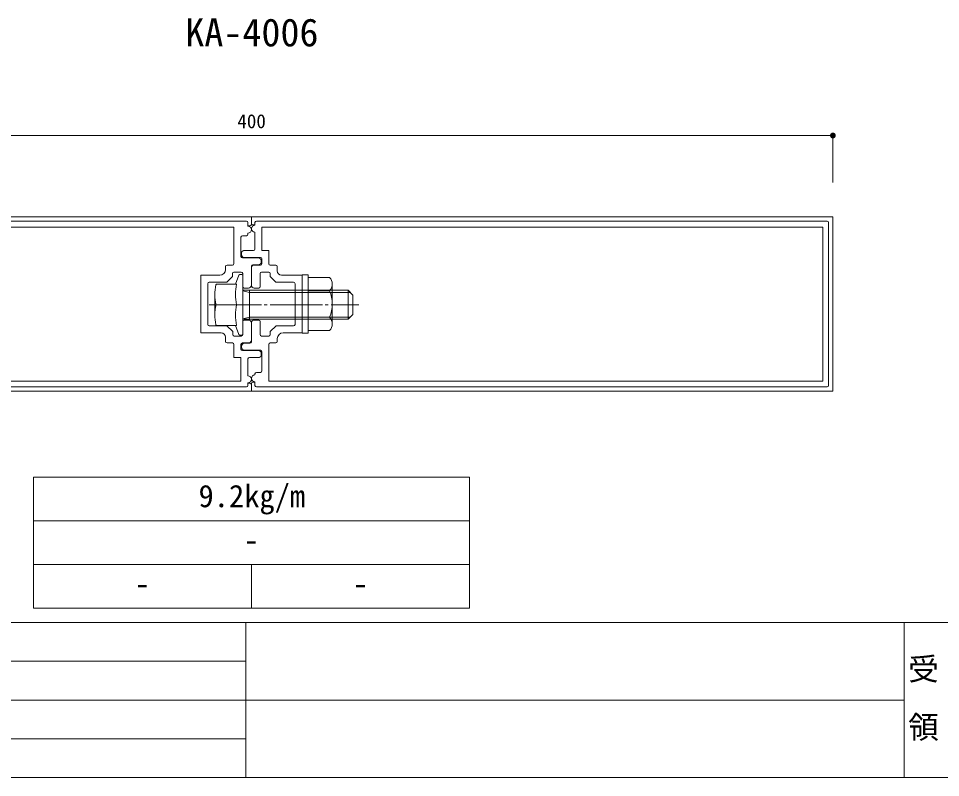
# Model space of a CAD drawing. Units: millimetres, scale not verified. Extents: x -801 to 802, y -548 to 566.
# Drawn here: x -560.9 to -243.8, y -548.2 to -287 of the extents above; entities that cross this region are included whole.
import ezdxf
from ezdxf.enums import TextEntityAlignment as Align

# ---------------------------------------------------------------- set-up
doc = ezdxf.new("R2010")
doc.units = ezdxf.units.MM
doc.header["$LTSCALE"] = 2
doc.linetypes.add('LONG_CHAIN', pattern=[21, 18, -1, 1, -1])
for name, color, linetype, lineweight in [('0-1_0-A01-枠A', 4, 'Continuous', 9), ('0-4_0-A11-寸法_詳細', 5, 'Continuous', 9), ('0-5_0', 4, 'Continuous', 9), ('0-8_0-A03-枠C', 2, 'Continuous', 9)]:
    doc.layers.add(name, color=color, linetype=linetype, lineweight=lineweight)
for name, color, linetype in [('0-3_0-A02-枠B', 6, 'Continuous'), ('0-6_A-B05-記号', 2, 'Continuous'), ('0-7_A-E01-仕上太線', 7, 'Continuous'), ('0-9_A-B03-文字_書込_小', 7, 'Continuous')]:
    doc.layers.add(name, color=color, linetype=linetype)
doc.styles.add('ＭＳ ゴシック', font='')
doc.styles.get('ＭＳ ゴシック').set_extended_font_data('MS Gothic')

# ---------------------------------------------------------------- blocks, each defined once
blk = doc.blocks.new('KA-4006')
at = {"layer": '0-5_0', "color": 7}
for p, q in [((400, 60), (0, 60)), ((400, 55.4), (400, 60)), ((800, 60), (400, 60)), ((400, 54.8), (400, 60)), ((800, -60), (800, 60)), ((399, 53.8), (397.6, 53.8)), ((401, 54.4), (402.4, 54.4)), ((399, -54.4), (397.6, -54.4)), ((400, -54.8), (400, -60)), ((400, -55.4), (400, -60)), ((401, -53.8), (402.4, -53.8)), ((0, -60), (400, -60)), ((400, -60), (800, -60))]:
    blk.add_line(p, q, dxfattribs=at)
at = {"layer": '0-5_0'}
for p, q in [((4, 57), (396.6, 57)), ((388, 53), (7, 53)), ((388, 27.8), (388, 53)), ((397.6, 53.6), (397.6, 56)), ((402.4, 56), (402.4, 54.2)), ((796, 57), (403.4, 57)), ((407.2, 36.8), (407.2, 53)), ((797, -56), (797, 56)), ((392.8, 32.8), (392.8, 46)), ((393.8, 47), (396.6, 47)), ((397.6, 48), (397.6, 48.8)), ((402.4, 37.8), (402.4, 49.4)), ((393.2, 35.2), (393.2, 34)), ((393.8, 31.8), (404.8, 31.8)), ((401.4, 36.8), (395.2, 36.8)), ((406.2, 32), (395.2, 32)), ((407.2, 36.8), (412, 36.8)), ((412, 36.8), (412, 27.776)), ((382.2, 23.8), (382.2, 25.8)), ((387, 26.8), (383.2, 26.8)), ((400, 13), (400, 26)), ((401, 27), (404.8, 27)), ((406.2, 26.8), (402, 26.8)), ((406.8, 29), (406.8, 29.4)), ((407.2, 27.8), (407.2, 31)), ((416.8, 26.776), (413, 26.776)), ((417.8, 22.8), (417.8, 25.776)), ((365.2, 19.8), (378.2, 19.8)), ((365.2, -19.8), (365.2, 19.8)), ((387, 19), (387, 21)), ((388, 22), (393, 22)), ((391.324, 19.865), (389, 13.667)), ((391.324, 19.865), (392, 20.333)), ((393.5, 20.333), (392, 20.333)), ((394, 21), (394, 12)), ((394, -20.833), (394, 19.833)), ((400, 24.8), (400, 13)), ((400, 24.8), (400, 13)), ((406, 21), (406, 12)), ((411.866, 22), (407, 22)), ((412.866, 19), (412.866, 21)), ((434.8, 19.8), (420.8, 19.8)), ((434.8, 19.8), (434.8, -19.8)), ((438.967, -20), (438.967, 20)), ((370, -14), (370, 14)), ((371, 15), (383.134, 15)), ((376.064, 13.667), (389.833, 13.667)), ((387, 19), (383, 15)), ((416.866, 15), (412.866, 19)), ((416.866, 15), (429, 15)), ((430, 14), (430, -14)), ((438.967, 18.283), (453.738, 18.283)), ((455.633, 13.712), (455.633, -13.712)), ((374.833, 6.583), (374.833, -7.583)), ((395, 11), (398, 11)), ((398.583, 9.5), (398.583, -10.5)), ((405, 11), (402, 11)), ((453.738, 9.141), (438.967, 9.141)), ((466.5, 9.5), (469.833, 6.167)), ((469.833, 6.167), (469.833, -7.167)), ((374.833, -0.5), (389, -0.5)), ((394, -10.5), (466.5, -10.5)), ((394, -21), (394, -12)), ((395, -11), (398, -11)), ((405, -11), (402, -11)), ((406, -21), (406, -12)), ((438.967, -9.141), (453.738, -9.141)), ((466.5, -10.5), (469.833, -7.167)), ((383.134, -15), (371, -15)), ((376.064, -14.667), (389.833, -14.667)), ((383.134, -15), (387.134, -19)), ((387.134, -19), (387.134, -21)), ((391.324, -20.865), (389, -14.667)), ((400, -24.8), (400, -13)), ((400, -13), (400, -26)), ((400, -24.8), (400, -13)), ((413, -19), (417, -15)), ((413, -19), (413, -21)), ((429, -15), (416.866, -15)), ((438.967, -18.283), (453.738, -18.283)), ((365.2, -19.8), (379.2, -19.8)), ((382.2, -22.8), (382.2, -25.776)), ((388.134, -22), (393, -22)), ((391.324, -20.865), (392, -21.333)), ((392, -21.333), (393.5, -21.333)), ((412, -22), (407, -22)), ((417.8, -23.8), (417.8, -25.8)), ((434.8, -19.8), (421.8, -19.8)), ((383.2, -26.776), (387, -26.776)), ((388, -36.8), (388, -27.776)), ((392.8, -27.8), (392.8, -31)), ((393.2, -29), (393.2, -29.4)), ((393.8, -26.8), (398, -26.8)), ((399, -27), (395.2, -27)), ((412, -27.8), (412, -53)), ((413, -26.8), (416.8, -26.8)), ((392.8, -36.8), (388, -36.8)), ((392.8, -36.8), (392.8, -53)), ((393.8, -32), (404.8, -32)), ((406.2, -31.8), (395.2, -31.8)), ((397.6, -37.8), (397.6, -49.4)), ((398.6, -36.8), (404.8, -36.8)), ((406.8, -35.2), (406.8, -34)), ((407.2, -32.8), (407.2, -46)), ((402.4, -48), (402.4, -48.8)), ((406.2, -47), (403.4, -47)), ((4, -57), (396.6, -57)), ((397.6, -56), (397.6, -54.2)), ((402.4, -53.6), (402.4, -56)), ((796, -57), (403.4, -57)), ((412, -53), (793, -53))]:
    blk.add_line(p, q, dxfattribs=at)
at = {"layer": '0-5_0', "linetype": 'LONG_CHAIN'}
blk.add_line((370.833, -0.5), (473.833, -0.5), dxfattribs=at)
at = {"layer": '0-5_0'}
for points in [[(392.8, -53), (7, -53), (7, 53)], [(407.2, 53), (793, 53), (793, -53)], [(393.218, 35.415), (393.215, 35.396), (393.212, 35.376), (393.21, 35.357), (393.207, 35.337), (393.205, 35.318), (393.204, 35.298), (393.202, 35.279), (393.201, 35.259), (393.201, 35.239), (393.2, 35.22), (393.2, 35.2)], [(393.565, 36.121), (393.551, 36.105), (393.537, 36.089), (393.524, 36.073), (393.51, 36.056), (393.497, 36.039), (393.485, 36.023), (393.472, 36.006), (393.46, 35.989), (393.448, 35.971), (393.436, 35.954), (393.425, 35.937), (393.414, 35.919), (393.403, 35.902), (393.392, 35.884), (393.382, 35.866), (393.372, 35.848), (393.362, 35.83), (393.352, 35.812), (393.343, 35.794), (393.334, 35.776), (393.325, 35.757), (393.317, 35.739), (393.309, 35.72), (393.301, 35.702), (393.293, 35.683), (393.286, 35.664), (393.279, 35.646), (393.272, 35.627), (393.266, 35.608), (393.26, 35.589), (393.254, 35.57), (393.249, 35.551), (393.243, 35.531), (393.238, 35.512), (393.234, 35.493), (393.229, 35.474), (393.225, 35.454), (393.222, 35.435), (393.218, 35.415)], [(394.279, 36.62), (394.257, 36.611), (394.236, 36.602), (394.214, 36.592), (394.193, 36.582), (394.172, 36.572), (394.151, 36.562), (394.13, 36.552), (394.109, 36.541), (394.089, 36.53), (394.069, 36.519), (394.048, 36.508), (394.028, 36.497), (394.009, 36.485), (393.989, 36.473), (393.97, 36.461), (393.95, 36.449), (393.931, 36.437), (393.912, 36.424), (393.894, 36.412), (393.875, 36.399), (393.857, 36.386), (393.839, 36.372), (393.821, 36.359), (393.803, 36.345), (393.786, 36.331), (393.769, 36.317), (393.752, 36.303), (393.735, 36.289), (393.718, 36.274), (393.702, 36.26), (393.686, 36.245), (393.67, 36.23), (393.654, 36.215), (393.639, 36.2), (393.623, 36.184), (393.608, 36.169), (393.594, 36.153), (393.579, 36.137), (393.565, 36.121)], [(395.2, 36.8), (395.175, 36.8), (395.151, 36.8), (395.126, 36.799), (395.102, 36.798), (395.077, 36.797), (395.053, 36.796), (395.028, 36.794), (395.004, 36.792), (394.98, 36.79), (394.955, 36.788), (394.931, 36.785), (394.907, 36.783), (394.882, 36.78), (394.858, 36.776), (394.834, 36.773), (394.81, 36.769), (394.786, 36.765), (394.762, 36.761), (394.738, 36.757), (394.714, 36.752), (394.69, 36.747), (394.667, 36.742), (394.643, 36.737), (394.619, 36.731), (394.596, 36.725), (394.573, 36.719), (394.549, 36.713), (394.526, 36.706), (394.503, 36.7), (394.48, 36.693), (394.457, 36.686), (394.435, 36.678), (394.412, 36.671), (394.39, 36.663), (394.367, 36.655), (394.345, 36.646), (394.323, 36.638), (394.301, 36.629), (394.279, 36.62)], [(405.069, 31.778), (405.045, 31.782), (405.02, 31.785), (404.996, 31.788), (404.972, 31.791), (404.947, 31.793), (404.923, 31.795), (404.898, 31.797), (404.874, 31.798), (404.849, 31.799), (404.825, 31.8), (404.8, 31.8)], [(405.952, 31.362), (405.931, 31.379), (405.911, 31.396), (405.891, 31.412), (405.87, 31.428), (405.849, 31.443), (405.828, 31.459), (405.807, 31.474), (405.786, 31.488), (405.764, 31.503), (405.743, 31.517), (405.721, 31.53), (405.699, 31.544), (405.677, 31.557), (405.655, 31.57), (405.633, 31.582), (405.61, 31.594), (405.588, 31.606), (405.565, 31.617), (405.543, 31.628), (405.52, 31.639), (405.497, 31.65), (405.474, 31.66), (405.451, 31.669), (405.427, 31.679), (405.404, 31.688), (405.381, 31.697), (405.357, 31.705), (405.333, 31.713), (405.31, 31.721), (405.286, 31.728), (405.262, 31.735), (405.238, 31.742), (405.214, 31.748), (405.19, 31.754), (405.166, 31.759), (405.142, 31.765), (405.118, 31.77), (405.093, 31.774), (405.069, 31.778)], [(406.575, 30.505), (406.564, 30.531), (406.552, 30.557), (406.54, 30.583), (406.528, 30.608), (406.515, 30.634), (406.503, 30.659), (406.49, 30.684), (406.476, 30.709), (406.463, 30.733), (406.449, 30.758), (406.435, 30.782), (406.421, 30.806), (406.406, 30.83), (406.392, 30.853), (406.377, 30.877), (406.361, 30.9), (406.346, 30.923), (406.33, 30.945), (406.314, 30.968), (406.298, 30.99), (406.282, 31.012), (406.265, 31.033), (406.248, 31.055), (406.231, 31.076), (406.214, 31.097), (406.197, 31.118), (406.179, 31.138), (406.161, 31.158), (406.143, 31.178), (406.125, 31.198), (406.106, 31.217), (406.088, 31.236), (406.069, 31.255), (406.05, 31.274), (406.03, 31.292), (406.011, 31.31), (405.991, 31.328), (405.972, 31.345), (405.952, 31.362)], [(406.8, 29.4), (406.8, 29.429), (406.799, 29.459), (406.799, 29.488), (406.798, 29.518), (406.796, 29.547), (406.795, 29.577), (406.793, 29.606), (406.79, 29.635), (406.788, 29.665), (406.785, 29.694), (406.782, 29.723), (406.778, 29.752), (406.775, 29.781), (406.771, 29.81), (406.766, 29.839), (406.762, 29.868), (406.757, 29.897), (406.751, 29.926), (406.746, 29.955), (406.74, 29.983), (406.734, 30.012), (406.728, 30.04), (406.721, 30.068), (406.714, 30.097), (406.707, 30.125), (406.699, 30.153), (406.691, 30.181), (406.683, 30.209), (406.675, 30.236), (406.666, 30.264), (406.657, 30.291), (406.648, 30.318), (406.638, 30.346), (406.628, 30.373), (406.618, 30.399), (406.608, 30.426), (406.597, 30.453), (406.586, 30.479), (406.575, 30.505)], [(438.967, -20), (434.8, -20), (434.8, 20), (438.967, 20)], [(394, 9.5), (466.5, 9.5), (466.5, -10.5)], [(394, 9.162), (398.583, 7.922), (468.078, 7.922)], [(394, -10.162), (398.583, -8.922), (468.078, -8.922)], [(393.2, -29.4), (393.2, -29.43), (393.201, -29.459), (393.201, -29.488), (393.202, -29.518), (393.204, -29.547), (393.205, -29.577), (393.207, -29.606), (393.21, -29.635), (393.212, -29.665), (393.215, -29.694), (393.218, -29.723), (393.222, -29.752), (393.225, -29.781), (393.229, -29.81), (393.234, -29.839), (393.238, -29.868), (393.243, -29.897), (393.249, -29.926), (393.254, -29.955), (393.26, -29.983), (393.266, -30.012), (393.272, -30.04), (393.279, -30.068), (393.286, -30.097), (393.293, -30.125), (393.301, -30.153), (393.309, -30.181), (393.317, -30.209), (393.325, -30.236), (393.334, -30.264), (393.343, -30.291), (393.352, -30.318), (393.362, -30.346), (393.372, -30.373), (393.382, -30.4), (393.392, -30.426), (393.403, -30.453), (393.414, -30.479), (393.425, -30.505)], [(393.425, -30.505), (393.436, -30.532), (393.448, -30.557), (393.46, -30.583), (393.472, -30.608), (393.485, -30.634), (393.497, -30.659), (393.51, -30.684), (393.524, -30.709), (393.537, -30.734), (393.551, -30.758), (393.565, -30.782), (393.579, -30.806), (393.594, -30.83), (393.608, -30.853), (393.623, -30.877), (393.639, -30.9), (393.654, -30.923), (393.67, -30.945), (393.686, -30.968), (393.702, -30.99), (393.718, -31.012), (393.735, -31.034), (393.752, -31.055), (393.769, -31.076), (393.786, -31.097), (393.803, -31.118), (393.821, -31.138), (393.839, -31.158), (393.857, -31.178), (393.875, -31.198), (393.894, -31.217), (393.912, -31.236), (393.931, -31.255), (393.95, -31.274), (393.97, -31.292), (393.989, -31.31), (394.009, -31.328), (394.028, -31.345), (394.048, -31.362)], [(394.048, -31.362), (394.069, -31.379), (394.089, -31.396), (394.109, -31.412), (394.13, -31.428), (394.151, -31.443), (394.172, -31.459), (394.193, -31.474), (394.214, -31.488), (394.236, -31.503), (394.257, -31.517), (394.279, -31.53), (394.301, -31.544), (394.323, -31.557), (394.345, -31.57), (394.367, -31.582), (394.39, -31.594), (394.412, -31.606), (394.435, -31.617), (394.457, -31.628), (394.48, -31.639), (394.503, -31.65), (394.526, -31.66), (394.549, -31.67), (394.573, -31.679), (394.596, -31.688), (394.619, -31.697), (394.643, -31.705), (394.667, -31.713), (394.69, -31.721), (394.714, -31.728), (394.738, -31.735), (394.762, -31.742), (394.786, -31.748), (394.81, -31.754), (394.834, -31.76), (394.858, -31.765), (394.882, -31.77), (394.907, -31.774), (394.931, -31.778)], [(394.931, -31.778), (394.955, -31.782), (394.98, -31.786), (395.004, -31.788), (395.028, -31.791), (395.053, -31.794), (395.077, -31.796), (395.102, -31.797), (395.126, -31.798), (395.151, -31.799), (395.175, -31.8), (395.2, -31.8)], [(404.8, -36.8), (404.825, -36.8), (404.849, -36.8), (404.874, -36.799), (404.898, -36.798), (404.923, -36.797), (404.947, -36.796), (404.972, -36.794), (404.996, -36.792), (405.02, -36.79), (405.045, -36.788), (405.069, -36.786), (405.093, -36.783), (405.118, -36.78), (405.142, -36.776), (405.166, -36.773), (405.19, -36.769), (405.214, -36.765), (405.238, -36.761), (405.262, -36.757), (405.286, -36.752), (405.31, -36.747), (405.333, -36.742), (405.357, -36.737), (405.381, -36.731), (405.404, -36.725), (405.427, -36.719), (405.451, -36.713), (405.474, -36.706), (405.497, -36.7), (405.52, -36.693), (405.543, -36.686), (405.565, -36.678), (405.588, -36.671), (405.61, -36.663), (405.633, -36.655), (405.655, -36.646), (405.677, -36.638), (405.699, -36.629), (405.721, -36.62)], [(405.721, -36.62), (405.743, -36.611), (405.764, -36.602), (405.786, -36.592), (405.807, -36.582), (405.828, -36.572), (405.849, -36.562), (405.87, -36.552), (405.891, -36.541), (405.911, -36.53), (405.931, -36.52), (405.952, -36.508), (405.972, -36.497), (405.991, -36.485), (406.011, -36.474), (406.03, -36.462), (406.05, -36.449), (406.069, -36.437), (406.088, -36.424), (406.106, -36.412), (406.125, -36.399), (406.143, -36.386), (406.161, -36.372), (406.179, -36.359), (406.197, -36.345), (406.214, -36.332), (406.231, -36.318), (406.248, -36.303), (406.265, -36.289), (406.282, -36.274), (406.298, -36.26), (406.314, -36.245), (406.33, -36.23), (406.346, -36.215), (406.361, -36.2), (406.377, -36.184), (406.392, -36.169), (406.406, -36.153), (406.421, -36.137), (406.435, -36.121)], [(406.435, -36.121), (406.449, -36.105), (406.463, -36.089), (406.476, -36.073), (406.49, -36.056), (406.503, -36.04), (406.515, -36.023), (406.528, -36.006), (406.54, -35.989), (406.552, -35.972), (406.564, -35.954), (406.575, -35.937), (406.586, -35.92), (406.597, -35.902), (406.608, -35.884), (406.618, -35.866), (406.628, -35.848), (406.638, -35.83), (406.648, -35.812), (406.657, -35.794), (406.666, -35.776), (406.675, -35.758), (406.683, -35.739), (406.691, -35.72), (406.699, -35.702), (406.707, -35.683), (406.714, -35.664), (406.721, -35.646), (406.728, -35.627), (406.734, -35.608), (406.74, -35.589), (406.746, -35.57), (406.751, -35.551), (406.757, -35.532), (406.762, -35.512), (406.766, -35.493), (406.771, -35.474), (406.775, -35.454), (406.778, -35.435), (406.782, -35.416)], [(406.782, -35.416), (406.785, -35.396), (406.788, -35.376), (406.79, -35.357), (406.793, -35.337), (406.795, -35.318), (406.796, -35.298), (406.798, -35.278), (406.799, -35.259), (406.799, -35.239), (406.8, -35.22), (406.8, -35.2)]]:
    blk.add_lwpolyline(points, dxfattribs=at)
for centre, radius, start, end in [((396.6, 56), 1, 0, 90), ((397.6, 51.2), 2.4, 270, 90), ((402.4, 51.8), 2.4, 90, 270), ((403.4, 56), 1, 90, 180), ((796, 56), 1, 0, 90), ((393.8, 46), 1, 90, 180), ((396.6, 48), 1, 270, 0), ((393.8, 32.8), 1, 180, 270), ((395.2, 34), 2, 180, 270), ((401.4, 37.8), 1, 270, 0), ((406.2, 31), 1, 0, 90), ((383.2, 25.8), 1, 90, 180), ((387, 27.8), 1, 270, 0), ((401, 26), 1, 90, 180), ((402, 24.8), 2, 90, 180), ((404.8, 29), 2, 270, 0), ((406.2, 27.8), 1, 270, 0), ((413, 27.776), 1, 180, 270), ((416.8, 25.776), 1, 0, 90), ((378.2, 23.8), 4, 270, 0), ((388, 21), 1, 90, 180), ((393, 21), 1, 0, 90), ((393.5, 19.833), 0.5, 0, 90), ((407, 21), 1, 90, 180), ((411.866, 21), 1, 0, 90), ((420.8, 22.8), 3, 180, 270), ((371, 14), 1, 90, 180), ((405.354, 6.583), 30.521, 167.33254, 193.41967), ((376.064, 13.167), 0.5, 90, 167.33254), ((419.521, 6.583), 30.521, 166.58033, 193.41967), ((398, 13), 2, 270, 0), ((402, 13), 2, 180, 270), ((429, 14), 1, 0, 90), ((449.174, 13.712), 6.459, 314.95593, 45.04407), ((395, 12), 1, 180, 270), ((405, 12), 1, 270, 0), ((432.64, 0), 22.993, 336.5734, 23.4266), ((405.354, -7.583), 30.521, 166.58033, 192.66746), ((419.521, -7.583), 30.521, 166.58033, 193.41967), ((395, -12), 1, 90, 180), ((398, -13), 2, 0, 90), ((402, -13), 2, 90, 180), ((405, -12), 1, 0, 90), ((449.174, -13.712), 6.459, 314.95593, 45.04407), ((371, -14), 1, 180, 270), ((376.064, -14.167), 0.5, 192.66746, 270), ((429, -14), 1, 270, 0), ((379.2, -22.8), 3, 0, 90), ((388.134, -21), 1, 180, 270), ((393, -21), 1, 270, 0), ((393.5, -20.833), 0.5, 270, 0), ((398, -24.8), 2, 270, 0), ((407, -21), 1, 180, 270), ((412, -21), 1, 270, 0), ((421.8, -23.8), 4, 90, 180), ((383.2, -25.776), 1, 180, 270), ((387, -27.776), 1, 0, 90), ((393.8, -27.8), 1, 90, 180), ((393.8, -31), 1, 180, 270), ((395.2, -29), 2, 90, 180), ((399, -26), 1, 270, 0), ((413, -27.8), 1, 90, 180), ((416.8, -25.8), 1, 270, 0), ((398.6, -37.8), 1, 90, 180), ((404.8, -34), 2, 0, 90), ((406.2, -32.8), 1, 0, 90), ((397.6, -51.8), 2.4, 270, 90), ((402.4, -51.2), 2.4, 90, 270), ((403.4, -48), 1, 90, 180), ((406.2, -46), 1, 270, 0), ((396.6, -56), 1, 270, 0), ((403.4, -56), 1, 180, 270), ((796, -56), 1, 270, 0)]:
    blk.add_arc(centre, radius, start, end, dxfattribs=at)
at = {"layer": '0-5_0', "color": 7}
for centre, start, end in [((399, 54.8), 270, 0), ((401, 55.4), 180, 270), ((399, -55.4), 0, 90), ((401, -54.8), 90, 180)]:
    blk.add_arc(centre, 1, start, end, dxfattribs=at)
blk = doc.blocks.new('_Dot')
at = {"layer": '0-5_0', "color": 7}
blk.add_line((-1, 0), (-2, 0), dxfattribs=at)
for points in [[(0, 0), (-1, 0), (-0.992, 0.125)], [(0, 0), (-0.992, -0.125), (-1, 0)], [(0, 0), (-0.992, 0.125), (-0.969, 0.249)], [(0, 0), (-0.969, -0.249), (-0.992, -0.125)], [(0, 0), (-0.969, 0.249), (-0.93, 0.368)], [(0, 0), (-0.93, -0.368), (-0.969, -0.249)], [(0, 0), (-0.93, 0.368), (-0.876, 0.482)], [(0, 0), (-0.876, -0.482), (-0.93, -0.368)], [(0, 0), (-0.876, 0.482), (-0.809, 0.588)], [(0, 0), (-0.809, -0.588), (-0.876, -0.482)], [(0, 0), (-0.809, 0.588), (-0.729, 0.685)], [(0, 0), (-0.729, -0.685), (-0.809, -0.588)], [(0, 0), (-0.729, 0.685), (-0.637, 0.771)], [(0, 0), (-0.637, -0.771), (-0.729, -0.685)], [(0, 0), (-0.637, 0.771), (-0.536, 0.844)], [(0, 0), (-0.536, -0.844), (-0.637, -0.771)], [(0, 0), (-0.536, 0.844), (-0.426, 0.905)], [(0, 0), (-0.426, -0.905), (-0.536, -0.844)], [(0, 0), (-0.426, 0.905), (-0.309, 0.951)], [(0, 0), (-0.309, -0.951), (-0.426, -0.905)], [(0, 0), (-0.309, 0.951), (-0.187, 0.982)], [(0, 0), (-0.187, -0.982), (-0.309, -0.951)], [(0, 0), (-0.187, 0.982), (-0.063, 0.998)], [(0, 0), (-0.063, -0.998), (-0.187, -0.982)], [(0, 0), (-0.063, 0.998), (0.063, 0.998)], [(0, 0), (0.063, -0.998), (-0.063, -0.998)], [(0, 0), (0.063, 0.998), (0.187, 0.982)], [(0, 0), (0.187, 0.982), (0.309, 0.951)], [(0, 0), (0.309, 0.951), (0.426, 0.905)], [(0, 0), (0.426, 0.905), (0.536, 0.844)], [(0, 0), (0.536, 0.844), (0.637, 0.771)], [(0, 0), (0.637, 0.771), (0.729, 0.685)], [(0, 0), (0.729, 0.685), (0.809, 0.588)], [(0, 0), (0.809, 0.588), (0.876, 0.482)], [(0, 0), (0.876, 0.482), (0.93, 0.368)], [(0, 0), (0.93, 0.368), (0.969, 0.249)], [(0, 0), (0.969, 0.249), (0.992, 0.125)], [(0, 0), (0.992, 0.125), (1, 0)], [(0, 0), (0.187, -0.982), (0.063, -0.998)], [(0, 0), (0.309, -0.951), (0.187, -0.982)], [(0, 0), (0.426, -0.905), (0.309, -0.951)], [(0, 0), (0.536, -0.844), (0.426, -0.905)], [(0, 0), (0.637, -0.771), (0.536, -0.844)], [(0, 0), (0.729, -0.685), (0.637, -0.771)], [(0, 0), (0.809, -0.588), (0.729, -0.685)], [(0, 0), (0.876, -0.482), (0.809, -0.588)], [(0, 0), (0.93, -0.368), (0.876, -0.482)], [(0, 0), (0.969, -0.249), (0.93, -0.368)], [(0, 0), (0.992, -0.125), (0.969, -0.249)], [(0, 0), (1, 0), (0.992, -0.125)]]:
    blk.add_solid(points, dxfattribs=at)

msp = doc.modelspace()

# ---------------------------------------------------------------- linework, layer by layer
at = {"layer": '0-1_0-A01-枠A'}
for p, q in [((-801.333, -494.863), (691.975, -494.863)), ((-482.721, -494.863), (-482.721, -521.529)), ((-256.344, -494.863), (-256.344, -548.196)), ((-625.585, -508.196), (-482.721, -508.196)), ((-625.585, -521.529), (-482.721, -521.529)), ((-482.721, -521.529), (-482.721, -548.196)), ((-482.721, -521.529), (-256.344, -521.529)), ((-625.585, -534.863), (-482.721, -534.863)), ((-801.333, -548.196), (691.975, -548.196))]:
    msp.add_line(p, q, dxfattribs=at)
at = {"layer": '0-4_0-A11-寸法_詳細'}
for p, q in [((-678.8, -327.28), (-282.8, -327.28)), ((-280.8, -343.398), (-280.8, -327.28))]:
    msp.add_line(p, q, dxfattribs=at)
at = {"layer": '0-8_0-A03-枠C'}
for p, q in [((-555.8, -444.863), (-405.8, -444.863)), ((-555.8, -444.863), (-555.8, -489.863)), ((-405.8, -444.863), (-405.8, -489.863)), ((-555.8, -459.863), (-405.8, -459.863)), ((-555.8, -474.863), (-405.8, -474.863)), ((-480.8, -489.863), (-480.8, -474.863)), ((-555.8, -489.863), (-405.8, -489.863))]:
    msp.add_line(p, q, dxfattribs=at)

# ---------------------------------------------------------------- block references
at = {"layer": '0-4_0-A11-寸法_詳細'}
msp.add_blockref('_Dot', (-280.8, -327.28), dxfattribs=at)
at = {"layer": '0-7_A-E01-仕上太線', "xscale": 0.5, "yscale": 0.5}
msp.add_blockref('KA-4006', (-680.8, -385.263), dxfattribs=at)

# ---------------------------------------------------------------- texts
at = {"layer": '0-3_0-A02-枠B', "style": 'ＭＳ ゴシック'}
for s, p in [('受', (-254.876, -517.01)), ('領', (-254.876, -537.01))]:
    msp.add_text(s, height=7.698, dxfattribs=at).set_placement(p, align=Align.BOTTOM_LEFT)
at = {"layer": '0-4_0-A11-寸法_詳細', "style": 'ＭＳ ゴシック'}
msp.add_text('400', height=4.809, dxfattribs=at).set_placement((-485.65, -326.205), align=Align.BOTTOM_LEFT)
at = {"layer": '0-6_A-B05-記号', "style": 'ＭＳ ゴシック'}
msp.add_text('KA-4006', height=9.619, dxfattribs=at).set_placement((-503.541, -299.497), align=Align.BOTTOM_LEFT)
at = {"layer": '0-9_A-B03-文字_書込_小', "style": 'ＭＳ ゴシック'}
for s, p in [('9.2kg/m', (-498.993, -457.478)), ('-', (-483.399, -472.579)), ('-', (-520.899, -487.579)), ('-', (-445.899, -487.579))]:
    msp.add_text(s, height=7.698, dxfattribs=at).set_placement(p, align=Align.BOTTOM_LEFT)

doc.saveas('drawing.dxf')
